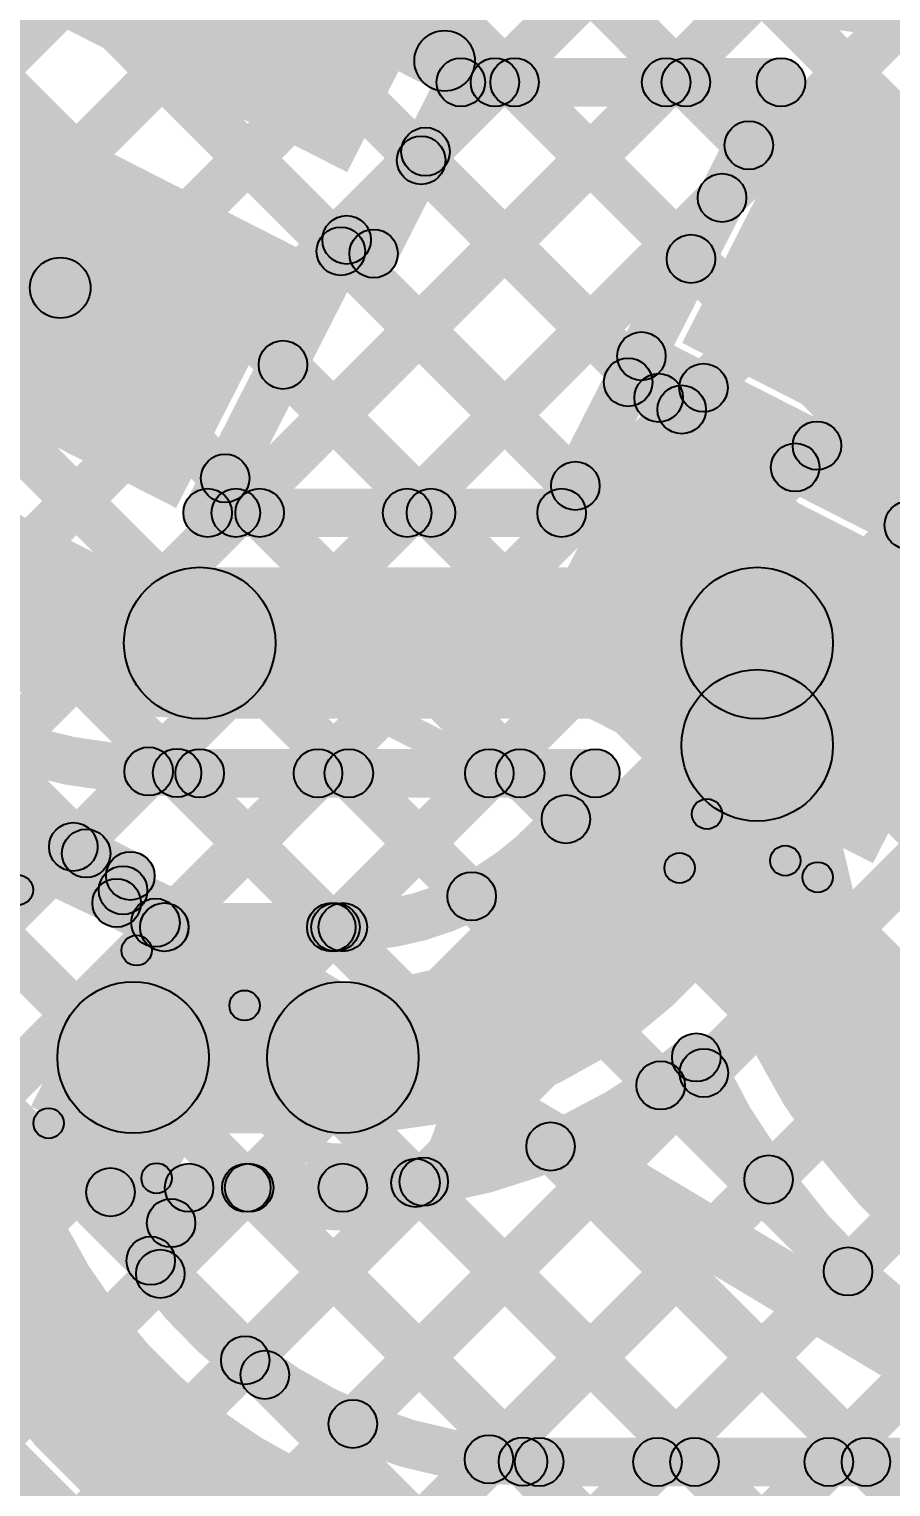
# Model space of a CAD drawing. Header units: millimetres. Extents: x -2.17 to 2.17, y -2.17 to 2.17.
# Drawn here: x 0.7448 to 0.8871, y 1.3601 to 1.6007 of the extents above; entities that cross this region are included whole.
import ezdxf

# ---------------------------------------------------------------- set-up
doc = ezdxf.new("R2010")
doc.units = ezdxf.units.MM
doc.header["$MEASUREMENT"] = 0
for name, color, linetype in [('BottomLayer', 5, 'Continuous'), ('Mechanical2', 216, 'Continuous'), ('TopLayer', 1, 'Continuous'), ('TopOverlay', 2, 'Continuous'), ('TopPaste', 8, 'Continuous'), ('TopSolder', 216, 'Continuous')]:
    doc.layers.add(name, color=color, linetype=linetype)

# ---------------------------------------------------------------- blocks, each defined once
blk = doc.blocks.new('WS2812B_M____160')
at = {"layer": 'TopLayer'}
for points in [[(-0.09409, 0.05079), (-0.03504, 0.05079), (-0.03504, 0.01142), (-0.09409, 0.01142)], [(0.03504, 0.05079), (0.09409, 0.05079), (0.09409, 0.01142), (0.03504, 0.01142)], [(-0.09409, -0.01142), (-0.03504, -0.01142), (-0.03504, -0.05079), (-0.09409, -0.05079)], [(0.03504, -0.01142), (0.09409, -0.01142), (0.09409, -0.05079), (0.03504, -0.05079)]]:
    blk.add_hatch(color=1, dxfattribs=at).paths.add_polyline_path(points)
at = {"layer": 'TopOverlay'}
h = blk.add_hatch(color=2, dxfattribs=at)
edge = h.paths.add_edge_path()
edge.add_arc((-0.07, 0.07), 0.0025, 0, 360)
h = blk.add_hatch(color=2, dxfattribs=at)
edge = h.paths.add_edge_path()
edge.add_arc((-0.07, 0.07), 0.0025, 0, 360)
for points in [[(0.07, 0.0725), (0.07, 0.0675), (-0.07, 0.0675), (-0.07, 0.0725)], [(-0.0725, 0.07), (-0.0675, 0.07), (-0.0675, 0.06), (-0.0725, 0.06)], [(0.07, -0.0675), (0.07, -0.0725), (-0.07, -0.0725), (-0.07, -0.0675)]]:
    blk.add_hatch(color=2, dxfattribs=at).paths.add_polyline_path(points)
h = blk.add_hatch(color=2, dxfattribs=at)
edge = h.paths.add_edge_path()
edge.add_arc((-0.091, 0.061), 0.0025, 0, 360)
h = blk.add_hatch(color=2, dxfattribs=at)
edge = h.paths.add_edge_path()
edge.add_arc((-0.085, 0.061), 0.0025, 0, 360)
h = blk.add_hatch(color=2, dxfattribs=at)
edge = h.paths.add_edge_path()
edge.add_arc((-0.07, 0.06), 0.0025, 0, 360)
at = {"layer": 'TopPaste'}
for points in [[(-0.09409, 0.05079), (-0.03504, 0.05079), (-0.03504, 0.01142), (-0.09409, 0.01142)], [(0.03504, 0.05079), (0.09409, 0.05079), (0.09409, 0.01142), (0.03504, 0.01142)], [(-0.09409, -0.01142), (-0.03504, -0.01142), (-0.03504, -0.05079), (-0.09409, -0.05079)], [(0.03504, -0.01142), (0.09409, -0.01142), (0.09409, -0.05079), (0.03504, -0.05079)]]:
    blk.add_hatch(color=8, dxfattribs=at).paths.add_polyline_path(points)
at = {"layer": 'TopSolder'}
for points in [[(-0.09809, 0.05479), (-0.03104, 0.05479), (-0.03104, 0.00742), (-0.09809, 0.00742)], [(0.03104, 0.05479), (0.09809, 0.05479), (0.09809, 0.00742), (0.03104, 0.00742)], [(-0.09809, -0.00742), (-0.03104, -0.00742), (-0.03104, -0.05479), (-0.09809, -0.05479)], [(0.03104, -0.00742), (0.09809, -0.00742), (0.09809, -0.05479), (0.03104, -0.05479)]]:
    blk.add_hatch(color=216, dxfattribs=at).paths.add_polyline_path(points)
at = {"layer": 'TopOverlay', "const_width": 0.005}
blk.add_lwpolyline([(-0.085, 0.061, 1), (-0.091, 0.061, 1)], format="xyb", close=True, dxfattribs=at)
at = {"layer": 'TopOverlay'}
for centre in [(-0.07, 0.07), (-0.07, 0.07), (-0.091, 0.061), (-0.085, 0.061), (-0.07, 0.06)]:
    blk.add_circle(centre, 0.0025, dxfattribs=at)
blk = doc.blocks.new('C__0402_335')
at = {"layer": 'TopLayer'}
for points in [[(-0.0275, -0.0125), (-0.0275, 0.0125), (-0.0095, 0.0125), (-0.0095, -0.0125)], [(0.0095, -0.0125), (0.0095, 0.0125), (0.0275, 0.0125), (0.0275, -0.0125)]]:
    blk.add_hatch(color=1, dxfattribs=at).paths.add_polyline_path(points)
at = {"layer": 'TopOverlay'}
h = blk.add_hatch(color=2, dxfattribs=at)
edge = h.paths.add_edge_path()
edge.add_arc((-0.031, 0.016), 0.0025, 0, 360)
h = blk.add_hatch(color=2, dxfattribs=at)
edge = h.paths.add_edge_path()
edge.add_arc((-0.031, 0.016), 0.0025, 0, 360)
for points in [[(-0.031, 0.0135), (-0.031, 0.0185), (-0.011, 0.0185), (-0.011, 0.0135)], [(0.011, 0.0135), (0.011, 0.0185), (0.031, 0.0185), (0.031, 0.0135)], [(-0.0285, -0.016), (-0.0335, -0.016), (-0.0335, 0.016), (-0.0285, 0.016)], [(0.0335, -0.016), (0.0285, -0.016), (0.0285, 0.016), (0.0335, 0.016)], [(-0.031, -0.0185), (-0.031, -0.0135), (-0.011, -0.0135), (-0.011, -0.0185)], [(0.011, -0.0185), (0.011, -0.0135), (0.031, -0.0135), (0.031, -0.0185)]]:
    blk.add_hatch(color=2, dxfattribs=at).paths.add_polyline_path(points)
h = blk.add_hatch(color=2, dxfattribs=at)
edge = h.paths.add_edge_path()
edge.add_arc((-0.011, 0.016), 0.0025, 0, 360)
h = blk.add_hatch(color=2, dxfattribs=at)
edge = h.paths.add_edge_path()
edge.add_arc((0.011, 0.016), 0.0025, 0, 360)
h = blk.add_hatch(color=2, dxfattribs=at)
edge = h.paths.add_edge_path()
edge.add_arc((0.031, 0.016), 0.0025, 0, 360)
h = blk.add_hatch(color=2, dxfattribs=at)
edge = h.paths.add_edge_path()
edge.add_arc((0.031, 0.016), 0.0025, 0, 360)
h = blk.add_hatch(color=2, dxfattribs=at)
edge = h.paths.add_edge_path()
edge.add_arc((-0.031, -0.016), 0.0025, 0, 360)
h = blk.add_hatch(color=2, dxfattribs=at)
edge = h.paths.add_edge_path()
edge.add_arc((-0.031, -0.016), 0.0025, 0, 360)
h = blk.add_hatch(color=2, dxfattribs=at)
edge = h.paths.add_edge_path()
edge.add_arc((-0.011, -0.016), 0.0025, 0, 360)
h = blk.add_hatch(color=2, dxfattribs=at)
edge = h.paths.add_edge_path()
edge.add_arc((0.011, -0.016), 0.0025, 0, 360)
h = blk.add_hatch(color=2, dxfattribs=at)
edge = h.paths.add_edge_path()
edge.add_arc((0.031, -0.016), 0.0025, 0, 360)
h = blk.add_hatch(color=2, dxfattribs=at)
edge = h.paths.add_edge_path()
edge.add_arc((0.031, -0.016), 0.0025, 0, 360)
at = {"layer": 'TopPaste'}
for points in [[(-0.0275, -0.0125), (-0.0275, 0.0125), (-0.0095, 0.0125), (-0.0095, -0.0125)], [(0.0095, -0.0125), (0.0095, 0.0125), (0.0275, 0.0125), (0.0275, -0.0125)]]:
    blk.add_hatch(color=8, dxfattribs=at).paths.add_polyline_path(points)
at = {"layer": 'TopSolder'}
for points in [[(-0.02986, -0.01486), (-0.02986, 0.01486), (-0.00714, 0.01486), (-0.00714, -0.01486)], [(0.00714, -0.01486), (0.00714, 0.01486), (0.02986, 0.01486), (0.02986, -0.01486)]]:
    blk.add_hatch(color=216, dxfattribs=at).paths.add_polyline_path(points)
at = {"layer": 'TopOverlay'}
for centre in [(-0.031, 0.016), (-0.031, 0.016), (-0.011, 0.016), (0.011, 0.016), (0.031, 0.016), (0.031, 0.016), (-0.031, -0.016), (-0.031, -0.016), (-0.011, -0.016), (0.011, -0.016), (0.031, -0.016), (0.031, -0.016)]:
    blk.add_circle(centre, 0.0025, dxfattribs=at)
blk = doc.blocks.new('C__0402_336')
at = {"layer": 'TopLayer'}
for points in [[(-0.0275, -0.0125), (-0.0275, 0.0125), (-0.0095, 0.0125), (-0.0095, -0.0125)], [(0.0095, -0.0125), (0.0095, 0.0125), (0.0275, 0.0125), (0.0275, -0.0125)]]:
    blk.add_hatch(color=1, dxfattribs=at).paths.add_polyline_path(points)
at = {"layer": 'TopOverlay'}
h = blk.add_hatch(color=2, dxfattribs=at)
edge = h.paths.add_edge_path()
edge.add_arc((-0.031, 0.016), 0.0025, 0, 360)
h = blk.add_hatch(color=2, dxfattribs=at)
edge = h.paths.add_edge_path()
edge.add_arc((-0.031, 0.016), 0.0025, 0, 360)
for points in [[(-0.031, 0.0135), (-0.031, 0.0185), (-0.011, 0.0185), (-0.011, 0.0135)], [(0.011, 0.0135), (0.011, 0.0185), (0.031, 0.0185), (0.031, 0.0135)], [(-0.0285, -0.016), (-0.0335, -0.016), (-0.0335, 0.016), (-0.0285, 0.016)], [(0.0335, -0.016), (0.0285, -0.016), (0.0285, 0.016), (0.0335, 0.016)], [(-0.031, -0.0185), (-0.031, -0.0135), (-0.011, -0.0135), (-0.011, -0.0185)], [(0.011, -0.0185), (0.011, -0.0135), (0.031, -0.0135), (0.031, -0.0185)]]:
    blk.add_hatch(color=2, dxfattribs=at).paths.add_polyline_path(points)
h = blk.add_hatch(color=2, dxfattribs=at)
edge = h.paths.add_edge_path()
edge.add_arc((-0.011, 0.016), 0.0025, 0, 360)
h = blk.add_hatch(color=2, dxfattribs=at)
edge = h.paths.add_edge_path()
edge.add_arc((0.011, 0.016), 0.0025, 0, 360)
h = blk.add_hatch(color=2, dxfattribs=at)
edge = h.paths.add_edge_path()
edge.add_arc((0.031, 0.016), 0.0025, 0, 360)
h = blk.add_hatch(color=2, dxfattribs=at)
edge = h.paths.add_edge_path()
edge.add_arc((0.031, 0.016), 0.0025, 0, 360)
h = blk.add_hatch(color=2, dxfattribs=at)
edge = h.paths.add_edge_path()
edge.add_arc((-0.031, -0.016), 0.0025, 0, 360)
h = blk.add_hatch(color=2, dxfattribs=at)
edge = h.paths.add_edge_path()
edge.add_arc((-0.031, -0.016), 0.0025, 0, 360)
h = blk.add_hatch(color=2, dxfattribs=at)
edge = h.paths.add_edge_path()
edge.add_arc((-0.011, -0.016), 0.0025, 0, 360)
h = blk.add_hatch(color=2, dxfattribs=at)
edge = h.paths.add_edge_path()
edge.add_arc((0.011, -0.016), 0.0025, 0, 360)
h = blk.add_hatch(color=2, dxfattribs=at)
edge = h.paths.add_edge_path()
edge.add_arc((0.031, -0.016), 0.0025, 0, 360)
h = blk.add_hatch(color=2, dxfattribs=at)
edge = h.paths.add_edge_path()
edge.add_arc((0.031, -0.016), 0.0025, 0, 360)
at = {"layer": 'TopPaste'}
for points in [[(-0.0275, -0.0125), (-0.0275, 0.0125), (-0.0095, 0.0125), (-0.0095, -0.0125)], [(0.0095, -0.0125), (0.0095, 0.0125), (0.0275, 0.0125), (0.0275, -0.0125)]]:
    blk.add_hatch(color=8, dxfattribs=at).paths.add_polyline_path(points)
at = {"layer": 'TopSolder'}
for points in [[(-0.02986, -0.01486), (-0.02986, 0.01486), (-0.00714, 0.01486), (-0.00714, -0.01486)], [(0.00714, -0.01486), (0.00714, 0.01486), (0.02986, 0.01486), (0.02986, -0.01486)]]:
    blk.add_hatch(color=216, dxfattribs=at).paths.add_polyline_path(points)
at = {"layer": 'TopOverlay'}
for centre in [(-0.031, 0.016), (-0.031, 0.016), (-0.011, 0.016), (0.011, 0.016), (0.031, 0.016), (0.031, 0.016), (-0.031, -0.016), (-0.031, -0.016), (-0.011, -0.016), (0.011, -0.016), (0.031, -0.016), (0.031, -0.016)]:
    blk.add_circle(centre, 0.0025, dxfattribs=at)

msp = doc.modelspace()

# ---------------------------------------------------------------- hatches: boundary and pattern name
at = {"layer": 'BottomLayer'}
for points in [[(0.04668, 2.05342), (0.05234, 2.05908), (1.5172, 0.59422), (1.51154, 0.58856)], [(0.07531, 2.05308), (0.08096, 2.05874), (1.54548, 0.59422), (1.53983, 0.58856)], [(0.10393, 2.05274), (0.10959, 2.0584), (1.57377, 0.59422), (1.56811, 0.58856)], [(0.13255, 2.0524), (0.13821, 2.05806), (1.60205, 0.59422), (1.59639, 0.58856)], [(0.16118, 2.05206), (0.16683, 2.05772), (1.63034, 0.59422), (1.62468, 0.58856)], [(0.1906, 2.05093), (0.19625, 2.05658), (1.65862, 0.59422), (1.65296, 0.58856)], [(0.22384, 2.04597), (0.2295, 2.05162), (1.6869, 0.59422), (1.68125, 0.58856)], [(0.25709, 2.04101), (0.26274, 2.04666), (1.71519, 0.59422), (1.70953, 0.58856)], [(0.29033, 2.03605), (0.29599, 2.0417), (1.74347, 0.59422), (1.73782, 0.58856)], [(0.32357, 2.03109), (0.32923, 2.03674), (1.77176, 0.59422), (1.7661, 0.58856)], [(0.35682, 2.02613), (0.36247, 2.03178), (1.80004, 0.59422), (1.79438, 0.58856)], [(0.39006, 2.02117), (0.39572, 2.02682), (1.82833, 0.59422), (1.82267, 0.58856)], [(0.42331, 2.01621), (0.42896, 2.02187), (1.85661, 0.59422), (1.85095, 0.58856)], [(0.45964, 2.00816), (0.4653, 2.01382), (1.88489, 0.59422), (1.87924, 0.58856)], [(-0.30604, 0.5434), (-0.3117, 0.54906), (0.96823, 1.82898), (0.97388, 1.82332)], [(-0.17292, 0.64824), (-0.17857, 0.65389), (0.98631, 1.81878), (0.99197, 1.81312)], [(-0.14392, 0.64895), (-0.14958, 0.6546), (1.00439, 1.80858), (1.01005, 1.80292)], [(-0.11564, 0.64895), (-0.1213, 0.6546), (1.02248, 1.79838), (1.02813, 1.79272)], [(-0.01738, 0.71893), (-0.02303, 0.72458), (1.04056, 1.78818), (1.04622, 1.78252)], [(0.01804, 0.72606), (0.01239, 0.73172), (1.05864, 1.77797), (1.0643, 1.77232)], [(0.04633, 0.72606), (0.04067, 0.73172), (1.07673, 1.76777), (1.08238, 1.76212)], [(0.07461, 0.72606), (0.06896, 0.73172), (1.09481, 1.75757), (1.10047, 1.75192)], [(0.1029, 0.72606), (0.09724, 0.73172), (1.11289, 1.74737), (1.11855, 1.74171)], [(0.13118, 0.72606), (0.12552, 0.73172), (1.12999, 1.73618), (1.13564, 1.73052)], [(0.15946, 0.72606), (0.15381, 0.73172), (1.14646, 1.72437), (1.15212, 1.71871)], [(0.18775, 0.72606), (0.18209, 0.73172), (1.16293, 1.71256), (1.16859, 1.7069)], [(0.46066, 0.97068), (0.455, 0.97634), (1.1794, 1.70075), (1.18506, 1.69509)], [(0.46951, 0.95125), (0.46385, 0.95691), (1.19588, 1.68893), (1.20153, 1.68328)]]:
    msp.add_hatch(color=5, dxfattribs=at).paths.add_polyline_path(points)
at = {"layer": 'TopLayer'}
for points in [[(0.69996, 1.64604), (0.70889, 1.65054), (0.75441, 1.56027), (0.74548, 1.55576)], [(0.77591, 1.60898), (0.78045, 1.6179), (0.81567, 1.59995), (0.81113, 1.59104)], [(0.81608, 1.58794), (0.81608, 1.59594), (0.86892, 1.59594), (0.86892, 1.58794)], [(0.78176, 1.51806), (0.7761, 1.52372), (0.84715, 1.59477), (0.85281, 1.58911)], [(0.80524, 1.56185), (0.79811, 1.56548), (0.81251, 1.59376), (0.81964, 1.59012)], [(0.81307, 1.57766), (0.80741, 1.58331), (0.81887, 1.59477), (0.82453, 1.58911)], [(0.82212, 1.58911), (0.82778, 1.59477), (0.8569, 1.56564), (0.85125, 1.55998)], [(0.84945, 1.54493), (0.84233, 1.54856), (0.86535, 1.59376), (0.87248, 1.59012)], [(0.8504, 1.58911), (0.85606, 1.59477), (0.86645, 1.58438), (0.86079, 1.57872)], [(0.8067, 1.57625), (0.81235, 1.58191), (0.85156, 1.5427), (0.8459, 1.53705)], [(0.81004, 1.51806), (0.80439, 1.52372), (0.85638, 1.57571), (0.86203, 1.57005)], [(0.7954, 1.56237), (0.79903, 1.5695), (0.80349, 1.56723), (0.79986, 1.5601)], [(0.77783, 1.51907), (0.7707, 1.52271), (0.79365, 1.56775), (0.80078, 1.56412)], [(0.79343, 1.56123), (0.79909, 1.56689), (0.83781, 1.52817), (0.83215, 1.52251)], [(0.84407, 1.54318), (0.84771, 1.55031), (0.89304, 1.52721), (0.88941, 1.52008)], [(0.78388, 1.54249), (0.78954, 1.54815), (0.81397, 1.52372), (0.80832, 1.51806)], [(0.84188, 1.53888), (0.84551, 1.546), (0.89596, 1.5203), (0.89233, 1.51317)], [(0.83628, 1.51907), (0.82915, 1.52271), (0.84013, 1.54426), (0.84726, 1.54062)], [(0.85537, 1.5351), (0.84971, 1.54076), (0.85331, 1.54435), (0.85896, 1.5387)], [(0.87411, 1.52556), (0.86845, 1.53121), (0.87204, 1.53481), (0.8777, 1.52915)], [(0.77434, 1.52376), (0.77999, 1.52941), (0.78569, 1.52372), (0.78003, 1.51806)], [(0.77427, 1.51689), (0.77427, 1.52489), (0.83271, 1.52489), (0.83271, 1.51689)], [(0.77296, 1.48689), (0.77296, 1.51189), (0.865, 1.51189), (0.865, 1.48689)], [(0.8775, 1.4825), (0.8525, 1.4825), (0.8525, 1.49939), (0.8775, 1.49939)], [(0.73123, 1.48201), (0.73688, 1.48767), (0.75704, 1.46751), (0.75139, 1.46185)], [(0.71872, 1.47828), (0.72235, 1.48541), (0.76334, 1.46452), (0.75971, 1.45739)], [(0.75492, 1.46294), (0.74926, 1.46859), (0.7617, 1.48103), (0.76736, 1.47538)], [(0.76994, 1.44967), (0.76428, 1.45533), (0.78967, 1.48072), (0.79533, 1.47506)], [(0.7664, 1.47512), (0.77206, 1.48078), (0.79752, 1.45532), (0.79186, 1.44966)], [(0.77296, 1.47389), (0.77296, 1.48189), (0.83828, 1.48189), (0.83828, 1.47389)], [(0.79821, 1.44966), (0.79256, 1.45532), (0.81796, 1.48072), (0.82361, 1.47506)], [(0.79475, 1.47506), (0.8004, 1.48072), (0.8207, 1.46042), (0.81504, 1.45476)], [(0.82303, 1.47506), (0.82869, 1.48072), (0.83624, 1.47316), (0.83059, 1.46751)], [(0.75139, 1.46185), (0.75704, 1.46751), (0.76314, 1.46141), (0.75748, 1.45576)], [(0.76282, 1.45469), (0.75569, 1.45832), (0.75796, 1.46277), (0.76509, 1.45914)], [(0.75748, 1.45576), (0.76314, 1.46141), (0.76848, 1.45607), (0.76283, 1.45041)], [(0.75744, 1.45294), (0.76107, 1.46007), (0.76894, 1.45605), (0.76531, 1.44893)], [(0.76713, 1.44849), (0.76713, 1.45649), (0.7966, 1.45649), (0.7966, 1.44849)], [(0.76197, 1.41849), (0.76197, 1.44349), (0.7966, 1.44349), (0.7966, 1.41849)], [(0.80108, 1.36768), (0.79542, 1.37333), (0.85336, 1.43127), (0.85902, 1.42561)], [(0.84624, 1.42356), (0.8519, 1.42922), (0.90384, 1.37728), (0.89818, 1.37163)], [(0.82806, 1.41346), (0.83372, 1.41912), (0.88578, 1.36706), (0.88012, 1.36141)], [(0.75641, 1.4052), (0.76005, 1.41233), (0.77006, 1.40723), (0.76643, 1.4001)], [(0.76929, 1.39246), (0.76363, 1.39811), (0.77784, 1.41232), (0.7835, 1.40666)], [(0.77121, 1.40549), (0.77121, 1.41349), (0.7966, 1.41349), (0.7966, 1.40549)], [(0.78331, 1.37819), (0.77766, 1.38385), (0.80712, 1.41332), (0.81278, 1.40766)], [(0.77829, 1.40666), (0.78395, 1.41232), (0.82916, 1.36711), (0.8235, 1.36145)], [(0.80577, 1.40747), (0.81143, 1.41312), (0.85749, 1.36706), (0.85183, 1.36141)], [(0.82353, 1.36185), (0.81788, 1.3675), (0.86405, 1.41367), (0.86971, 1.40802)], [(0.77181, 1.40185), (0.76468, 1.40548), (0.76765, 1.41131), (0.77478, 1.40767)], [(0.76205, 1.39462), (0.7677, 1.40028), (0.78655, 1.38144), (0.78089, 1.37578)], [(0.85138, 1.36141), (0.84572, 1.36706), (0.87717, 1.39851), (0.88283, 1.39285)], [(0.87966, 1.36141), (0.87401, 1.36706), (0.89264, 1.38569), (0.89829, 1.38004)], [(0.829, 1.36023), (0.829, 1.36823), (0.89412, 1.36823), (0.89412, 1.36023)]]:
    msp.add_hatch(color=1, dxfattribs=at).paths.add_polyline_path(points)
h = msp.add_hatch(color=1, dxfattribs=at)
edge = h.paths.add_edge_path()
edge.add_arc((0.8134, 1.59549), 0.005, 0, 360)
h = msp.add_hatch(color=1, dxfattribs=at)
edge = h.paths.add_edge_path()
edge.add_arc((0.81608, 1.59194), 0.004, 0, 360)
h = msp.add_hatch(color=1, dxfattribs=at)
edge = h.paths.add_edge_path()
edge.add_arc((0.81608, 1.59194), 0.004, 0, 360)
h = msp.add_hatch(color=1, dxfattribs=at)
edge = h.paths.add_edge_path()
edge.add_arc((0.8217, 1.59194), 0.004, 0, 360)
h = msp.add_hatch(color=1, dxfattribs=at)
edge = h.paths.add_edge_path()
edge.add_arc((0.82495, 1.59194), 0.004, 0, 360)
h = msp.add_hatch(color=1, dxfattribs=at)
edge = h.paths.add_edge_path()
edge.add_arc((0.84998, 1.59194), 0.004, 0, 360)
h = msp.add_hatch(color=1, dxfattribs=at)
edge = h.paths.add_edge_path()
edge.add_arc((0.85323, 1.59194), 0.004, 0, 360)
h = msp.add_hatch(color=1, dxfattribs=at)
edge = h.paths.add_edge_path()
edge.add_arc((0.86892, 1.59194), 0.004, 0, 360)
h = msp.add_hatch(color=1, dxfattribs=at)
edge = h.paths.add_edge_path()
edge.add_arc((0.86892, 1.59194), 0.004, 0, 360)
h = msp.add_hatch(color=1, dxfattribs=at)
edge = h.paths.add_edge_path()
edge.add_arc((0.86362, 1.58155), 0.004, 0, 360)
h = msp.add_hatch(color=1, dxfattribs=at)
edge = h.paths.add_edge_path()
edge.add_arc((0.81024, 1.58049), 0.004, 0, 360)
h = msp.add_hatch(color=1, dxfattribs=at)
edge = h.paths.add_edge_path()
edge.add_arc((0.80953, 1.57908), 0.004, 0, 360)
h = msp.add_hatch(color=1, dxfattribs=at)
edge = h.paths.add_edge_path()
edge.add_arc((0.8592, 1.57288), 0.004, 0, 360)
h = msp.add_hatch(color=1, dxfattribs=at)
edge = h.paths.add_edge_path()
edge.add_arc((0.79722, 1.56594), 0.004, 0, 360)
h = msp.add_hatch(color=1, dxfattribs=at)
edge = h.paths.add_edge_path()
edge.add_arc((0.79722, 1.56594), 0.004, 0, 360)
h = msp.add_hatch(color=1, dxfattribs=at)
edge = h.paths.add_edge_path()
edge.add_arc((0.79626, 1.56406), 0.004, 0, 360)
h = msp.add_hatch(color=1, dxfattribs=at)
edge = h.paths.add_edge_path()
edge.add_arc((0.80167, 1.56367), 0.004, 0, 360)
h = msp.add_hatch(color=1, dxfattribs=at)
edge = h.paths.add_edge_path()
edge.add_arc((0.80167, 1.56367), 0.004, 0, 360)
h = msp.add_hatch(color=1, dxfattribs=at)
edge = h.paths.add_edge_path()
edge.add_arc((0.85407, 1.56281), 0.004, 0, 360)
h = msp.add_hatch(color=1, dxfattribs=at)
edge = h.paths.add_edge_path()
edge.add_arc((0.74994, 1.55802), 0.005, 0, 360)
h = msp.add_hatch(color=1, dxfattribs=at)
edge = h.paths.add_edge_path()
edge.add_arc((0.84589, 1.54675), 0.004, 0, 360)
h = msp.add_hatch(color=1, dxfattribs=at)
edge = h.paths.add_edge_path()
edge.add_arc((0.84589, 1.54675), 0.004, 0, 360)
h = msp.add_hatch(color=1, dxfattribs=at)
edge = h.paths.add_edge_path()
edge.add_arc((0.78671, 1.54532), 0.004, 0, 360)
h = msp.add_hatch(color=1, dxfattribs=at)
edge = h.paths.add_edge_path()
edge.add_arc((0.84369, 1.54244), 0.004, 0, 360)
h = msp.add_hatch(color=1, dxfattribs=at)
edge = h.paths.add_edge_path()
edge.add_arc((0.84369, 1.54244), 0.004, 0, 360)
h = msp.add_hatch(color=1, dxfattribs=at)
edge = h.paths.add_edge_path()
edge.add_arc((0.85614, 1.54153), 0.004, 0, 360)
h = msp.add_hatch(color=1, dxfattribs=at)
edge = h.paths.add_edge_path()
edge.add_arc((0.84873, 1.53987), 0.004, 0, 360)
h = msp.add_hatch(color=1, dxfattribs=at)
edge = h.paths.add_edge_path()
edge.add_arc((0.85254, 1.53793), 0.004, 0, 360)
h = msp.add_hatch(color=1, dxfattribs=at)
edge = h.paths.add_edge_path()
edge.add_arc((0.87487, 1.53198), 0.004, 0, 360)
h = msp.add_hatch(color=1, dxfattribs=at)
edge = h.paths.add_edge_path()
edge.add_arc((0.77717, 1.52658), 0.004, 0, 360)
h = msp.add_hatch(color=1, dxfattribs=at)
edge = h.paths.add_edge_path()
edge.add_arc((0.87128, 1.52838), 0.004, 0, 360)
h = msp.add_hatch(color=1, dxfattribs=at)
edge = h.paths.add_edge_path()
edge.add_arc((0.83498, 1.52534), 0.004, 0, 360)
h = msp.add_hatch(color=1, dxfattribs=at)
edge = h.paths.add_edge_path()
edge.add_arc((0.77427, 1.52089), 0.004, 0, 360)
h = msp.add_hatch(color=1, dxfattribs=at)
edge = h.paths.add_edge_path()
edge.add_arc((0.77427, 1.52089), 0.004, 0, 360)
h = msp.add_hatch(color=1, dxfattribs=at)
edge = h.paths.add_edge_path()
edge.add_arc((0.77893, 1.52089), 0.004, 0, 360)
h = msp.add_hatch(color=1, dxfattribs=at)
edge = h.paths.add_edge_path()
edge.add_arc((0.78286, 1.52089), 0.004, 0, 360)
h = msp.add_hatch(color=1, dxfattribs=at)
edge = h.paths.add_edge_path()
edge.add_arc((0.80722, 1.52089), 0.004, 0, 360)
h = msp.add_hatch(color=1, dxfattribs=at)
edge = h.paths.add_edge_path()
edge.add_arc((0.81114, 1.52089), 0.004, 0, 360)
h = msp.add_hatch(color=1, dxfattribs=at)
edge = h.paths.add_edge_path()
edge.add_arc((0.83271, 1.52089), 0.004, 0, 360)
h = msp.add_hatch(color=1, dxfattribs=at)
edge = h.paths.add_edge_path()
edge.add_arc((0.83271, 1.52089), 0.004, 0, 360)
h = msp.add_hatch(color=1, dxfattribs=at)
edge = h.paths.add_edge_path()
edge.add_arc((0.89002, 1.51884), 0.004, 0, 360)
h = msp.add_hatch(color=1, dxfattribs=at)
edge = h.paths.add_edge_path()
edge.add_arc((0.77296, 1.49939), 0.0125, 0, 360)
h = msp.add_hatch(color=1, dxfattribs=at)
edge = h.paths.add_edge_path()
edge.add_arc((0.77296, 1.49939), 0.0125, 0, 360)
h = msp.add_hatch(color=1, dxfattribs=at)
edge = h.paths.add_edge_path()
edge.add_arc((0.865, 1.49939), 0.0125, 0, 360)
h = msp.add_hatch(color=1, dxfattribs=at)
edge = h.paths.add_edge_path()
edge.add_arc((0.865, 1.49939), 0.0125, 0, 360)
h = msp.add_hatch(color=1, dxfattribs=at)
edge = h.paths.add_edge_path()
edge.add_arc((0.865, 1.49939), 0.0125, 0, 360)
h = msp.add_hatch(color=1, dxfattribs=at)
edge = h.paths.add_edge_path()
edge.add_arc((0.865, 1.4825), 0.0125, 0, 360)
h = msp.add_hatch(color=1, dxfattribs=at)
edge = h.paths.add_edge_path()
edge.add_arc((0.865, 1.4825), 0.0125, 0, 360)
h = msp.add_hatch(color=1, dxfattribs=at)
edge = h.paths.add_edge_path()
edge.add_arc((0.76453, 1.47821), 0.004, 0, 360)
h = msp.add_hatch(color=1, dxfattribs=at)
edge = h.paths.add_edge_path()
edge.add_arc((0.76923, 1.47795), 0.004, 0, 360)
h = msp.add_hatch(color=1, dxfattribs=at)
edge = h.paths.add_edge_path()
edge.add_arc((0.77296, 1.47789), 0.004, 0, 360)
h = msp.add_hatch(color=1, dxfattribs=at)
edge = h.paths.add_edge_path()
edge.add_arc((0.77296, 1.47789), 0.004, 0, 360)
h = msp.add_hatch(color=1, dxfattribs=at)
edge = h.paths.add_edge_path()
edge.add_arc((0.7925, 1.47789), 0.004, 0, 360)
h = msp.add_hatch(color=1, dxfattribs=at)
edge = h.paths.add_edge_path()
edge.add_arc((0.79758, 1.47789), 0.004, 0, 360)
h = msp.add_hatch(color=1, dxfattribs=at)
edge = h.paths.add_edge_path()
edge.add_arc((0.82078, 1.47789), 0.004, 0, 360)
h = msp.add_hatch(color=1, dxfattribs=at)
edge = h.paths.add_edge_path()
edge.add_arc((0.82586, 1.47789), 0.004, 0, 360)
h = msp.add_hatch(color=1, dxfattribs=at)
edge = h.paths.add_edge_path()
edge.add_arc((0.83828, 1.47789), 0.004, 0, 360)
h = msp.add_hatch(color=1, dxfattribs=at)
edge = h.paths.add_edge_path()
edge.add_arc((0.83828, 1.47789), 0.004, 0, 360)
h = msp.add_hatch(color=1, dxfattribs=at)
edge = h.paths.add_edge_path()
edge.add_arc((0.83342, 1.47033), 0.004, 0, 360)
h = msp.add_hatch(color=1, dxfattribs=at)
edge = h.paths.add_edge_path()
edge.add_arc((0.75209, 1.46576), 0.004, 0, 360)
h = msp.add_hatch(color=1, dxfattribs=at)
edge = h.paths.add_edge_path()
edge.add_arc((0.75422, 1.46468), 0.004, 0, 360)
h = msp.add_hatch(color=1, dxfattribs=at)
edge = h.paths.add_edge_path()
edge.add_arc((0.75422, 1.46468), 0.004, 0, 360)
h = msp.add_hatch(color=1, dxfattribs=at)
edge = h.paths.add_edge_path()
edge.add_arc((0.76152, 1.46096), 0.004, 0, 360)
h = msp.add_hatch(color=1, dxfattribs=at)
edge = h.paths.add_edge_path()
edge.add_arc((0.76152, 1.46096), 0.004, 0, 360)
h = msp.add_hatch(color=1, dxfattribs=at)
edge = h.paths.add_edge_path()
edge.add_arc((0.75925, 1.4565), 0.004, 0, 360)
h = msp.add_hatch(color=1, dxfattribs=at)
edge = h.paths.add_edge_path()
edge.add_arc((0.75925, 1.4565), 0.004, 0, 360)
h = msp.add_hatch(color=1, dxfattribs=at)
edge = h.paths.add_edge_path()
edge.add_arc((0.76031, 1.45858), 0.004, 0, 360)
h = msp.add_hatch(color=1, dxfattribs=at)
edge = h.paths.add_edge_path()
edge.add_arc((0.76031, 1.45858), 0.004, 0, 360)
h = msp.add_hatch(color=1, dxfattribs=at)
edge = h.paths.add_edge_path()
edge.add_arc((0.81787, 1.45759), 0.004, 0, 360)
h = msp.add_hatch(color=1, dxfattribs=at)
edge = h.paths.add_edge_path()
edge.add_arc((0.76566, 1.45324), 0.004, 0, 360)
h = msp.add_hatch(color=1, dxfattribs=at)
edge = h.paths.add_edge_path()
edge.add_arc((0.76711, 1.4525), 0.004, 0, 360)
h = msp.add_hatch(color=1, dxfattribs=at)
edge = h.paths.add_edge_path()
edge.add_arc((0.76713, 1.45249), 0.004, 0, 360)
h = msp.add_hatch(color=1, dxfattribs=at)
edge = h.paths.add_edge_path()
edge.add_arc((0.76713, 1.45249), 0.004, 0, 360)
h = msp.add_hatch(color=1, dxfattribs=at)
edge = h.paths.add_edge_path()
edge.add_arc((0.79469, 1.45249), 0.004, 0, 360)
h = msp.add_hatch(color=1, dxfattribs=at)
edge = h.paths.add_edge_path()
edge.add_arc((0.79538, 1.45249), 0.004, 0, 360)
h = msp.add_hatch(color=1, dxfattribs=at)
edge = h.paths.add_edge_path()
edge.add_arc((0.7966, 1.45249), 0.004, 0, 360)
h = msp.add_hatch(color=1, dxfattribs=at)
edge = h.paths.add_edge_path()
edge.add_arc((0.7966, 1.45249), 0.004, 0, 360)
h = msp.add_hatch(color=1, dxfattribs=at)
edge = h.paths.add_edge_path()
edge.add_arc((0.76197, 1.43099), 0.0125, 0, 360)
h = msp.add_hatch(color=1, dxfattribs=at)
edge = h.paths.add_edge_path()
edge.add_arc((0.7966, 1.43099), 0.0125, 0, 360)
h = msp.add_hatch(color=1, dxfattribs=at)
edge = h.paths.add_edge_path()
edge.add_arc((0.7966, 1.43099), 0.0125, 0, 360)
h = msp.add_hatch(color=1, dxfattribs=at)
edge = h.paths.add_edge_path()
edge.add_arc((0.85495, 1.431), 0.004, 0, 360)
h = msp.add_hatch(color=1, dxfattribs=at)
edge = h.paths.add_edge_path()
edge.add_arc((0.85495, 1.431), 0.004, 0, 360)
h = msp.add_hatch(color=1, dxfattribs=at)
edge = h.paths.add_edge_path()
edge.add_arc((0.85619, 1.42844), 0.004, 0, 360)
h = msp.add_hatch(color=1, dxfattribs=at)
edge = h.paths.add_edge_path()
edge.add_arc((0.84907, 1.42639), 0.004, 0, 360)
h = msp.add_hatch(color=1, dxfattribs=at)
edge = h.paths.add_edge_path()
edge.add_arc((0.83089, 1.41629), 0.004, 0, 360)
h = msp.add_hatch(color=1, dxfattribs=at)
edge = h.paths.add_edge_path()
edge.add_arc((0.86688, 1.41085), 0.004, 0, 360)
h = msp.add_hatch(color=1, dxfattribs=at)
edge = h.paths.add_edge_path()
edge.add_arc((0.75823, 1.40876), 0.004, 0, 360)
h = msp.add_hatch(color=1, dxfattribs=at)
edge = h.paths.add_edge_path()
edge.add_arc((0.75823, 1.40876), 0.004, 0, 360)
h = msp.add_hatch(color=1, dxfattribs=at)
edge = h.paths.add_edge_path()
edge.add_arc((0.77121, 1.40949), 0.004, 0, 360)
h = msp.add_hatch(color=1, dxfattribs=at)
edge = h.paths.add_edge_path()
edge.add_arc((0.77121, 1.40949), 0.004, 0, 360)
h = msp.add_hatch(color=1, dxfattribs=at)
edge = h.paths.add_edge_path()
edge.add_arc((0.78067, 1.40949), 0.004, 0, 360)
h = msp.add_hatch(color=1, dxfattribs=at)
edge = h.paths.add_edge_path()
edge.add_arc((0.78112, 1.40949), 0.004, 0, 360)
h = msp.add_hatch(color=1, dxfattribs=at)
edge = h.paths.add_edge_path()
edge.add_arc((0.7966, 1.40949), 0.004, 0, 360)
h = msp.add_hatch(color=1, dxfattribs=at)
edge = h.paths.add_edge_path()
edge.add_arc((0.7966, 1.40949), 0.004, 0, 360)
h = msp.add_hatch(color=1, dxfattribs=at)
edge = h.paths.add_edge_path()
edge.add_arc((0.8086, 1.4103), 0.004, 0, 360)
h = msp.add_hatch(color=1, dxfattribs=at)
edge = h.paths.add_edge_path()
edge.add_arc((0.80995, 1.41049), 0.004, 0, 360)
h = msp.add_hatch(color=1, dxfattribs=at)
edge = h.paths.add_edge_path()
edge.add_arc((0.76824, 1.40366), 0.004, 0, 360)
h = msp.add_hatch(color=1, dxfattribs=at)
edge = h.paths.add_edge_path()
edge.add_arc((0.76824, 1.40366), 0.004, 0, 360)
h = msp.add_hatch(color=1, dxfattribs=at)
edge = h.paths.add_edge_path()
edge.add_arc((0.76488, 1.39745), 0.004, 0, 360)
h = msp.add_hatch(color=1, dxfattribs=at)
edge = h.paths.add_edge_path()
edge.add_arc((0.76646, 1.39528), 0.004, 0, 360)
h = msp.add_hatch(color=1, dxfattribs=at)
edge = h.paths.add_edge_path()
edge.add_arc((0.88, 1.39568), 0.004, 0, 360)
h = msp.add_hatch(color=1, dxfattribs=at)
edge = h.paths.add_edge_path()
edge.add_arc((0.78048, 1.38102), 0.004, 0, 360)
h = msp.add_hatch(color=1, dxfattribs=at)
edge = h.paths.add_edge_path()
edge.add_arc((0.78372, 1.37861), 0.004, 0, 360)
h = msp.add_hatch(color=1, dxfattribs=at)
edge = h.paths.add_edge_path()
edge.add_arc((0.79825, 1.37051), 0.004, 0, 360)
h = msp.add_hatch(color=1, dxfattribs=at)
edge = h.paths.add_edge_path()
edge.add_arc((0.82071, 1.36467), 0.004, 0, 360)
h = msp.add_hatch(color=1, dxfattribs=at)
edge = h.paths.add_edge_path()
edge.add_arc((0.82633, 1.36428), 0.004, 0, 360)
h = msp.add_hatch(color=1, dxfattribs=at)
edge = h.paths.add_edge_path()
edge.add_arc((0.829, 1.36423), 0.004, 0, 360)
h = msp.add_hatch(color=1, dxfattribs=at)
edge = h.paths.add_edge_path()
edge.add_arc((0.829, 1.36423), 0.004, 0, 360)
h = msp.add_hatch(color=1, dxfattribs=at)
edge = h.paths.add_edge_path()
edge.add_arc((0.84855, 1.36423), 0.004, 0, 360)
h = msp.add_hatch(color=1, dxfattribs=at)
edge = h.paths.add_edge_path()
edge.add_arc((0.85466, 1.36423), 0.004, 0, 360)
h = msp.add_hatch(color=1, dxfattribs=at)
edge = h.paths.add_edge_path()
edge.add_arc((0.87683, 1.36423), 0.004, 0, 360)
h = msp.add_hatch(color=1, dxfattribs=at)
edge = h.paths.add_edge_path()
edge.add_arc((0.88295, 1.36423), 0.004, 0, 360)

# ---------------------------------------------------------------- linework, layer by layer
at = {"layer": 'Mechanical2', "const_width": 0.01}
for points in [[(2.16535, 0.001, 1), (-2.16535, 0.001, 1)], [(2.08135, -0.01, 1), (-2.04935, -0.01, 1)], [(1.84055, 0.001, 1), (-1.84055, 0.001, 1)], [(1.6437, 0.001, 1), (-1.6437, 0.001, 1)], [(1.50394, 0, 1), (-1.50394, 0, 1)]]:
    msp.add_lwpolyline(points, format="xyb", close=True, dxfattribs=at)
at = {"layer": 'TopLayer'}
for points, const_width in [([(0.87037, 1.63494, -0.366335), (0.9902, 1.53354)], 0.008), ([(0.87037, 1.61344, -0.414214), (0.97037, 1.51344)], 0.025), ([(0.77296, 1.49939, -0.414214), (0.68213, 1.59021)], 0.025), ([(0.77296, 1.47789, -0.244629), (0.68096, 1.52576)], 0.008), ([(0.865, 1.49939, -0.414214), (0.7966, 1.43099)], 0.025), ([(0.965, 1.3825, -0.414214), (0.865, 1.4825)], 0.025), ([(0.83828, 1.47789, -0.280682), (0.7966, 1.45249)], 0.008), ([(0.829, 1.34273, -0.414214), (0.729, 1.44273)], 0.025), ([(0.85495, 1.431, -0.178454), (0.7966, 1.40949)], 0.008), ([(0.965, 1.361, -0.291107), (0.85495, 1.431)], 0.008), ([(0.829, 1.32123, -0.36302), (0.70942, 1.42123)], 0.008), ([(0.829, 1.36423, -0.288438), (0.75823, 1.40876)], 0.008)]:
    msp.add_lwpolyline(points, format="xyb", dxfattribs=dict(at, const_width=const_width))
for centre, radius in [((0.8134, 1.59549), 0.005), ((0.81608, 1.59194), 0.004), ((0.81608, 1.59194), 0.004), ((0.8217, 1.59194), 0.004), ((0.82495, 1.59194), 0.004), ((0.84998, 1.59194), 0.004), ((0.85323, 1.59194), 0.004), ((0.86892, 1.59194), 0.004), ((0.86892, 1.59194), 0.004), ((0.86362, 1.58155), 0.004), ((0.81024, 1.58049), 0.004), ((0.80953, 1.57908), 0.004), ((0.8592, 1.57288), 0.004), ((0.79722, 1.56594), 0.004), ((0.79722, 1.56594), 0.004), ((0.79626, 1.56406), 0.004), ((0.80167, 1.56367), 0.004), ((0.80167, 1.56367), 0.004), ((0.85407, 1.56281), 0.004), ((0.74994, 1.55802), 0.005), ((0.84589, 1.54675), 0.004), ((0.84589, 1.54675), 0.004), ((0.78671, 1.54532), 0.004), ((0.84369, 1.54244), 0.004), ((0.84369, 1.54244), 0.004), ((0.85614, 1.54153), 0.004), ((0.84873, 1.53987), 0.004), ((0.85254, 1.53793), 0.004), ((0.87487, 1.53198), 0.004), ((0.77717, 1.52658), 0.004), ((0.87128, 1.52838), 0.004), ((0.83498, 1.52534), 0.004), ((0.77427, 1.52089), 0.004), ((0.77427, 1.52089), 0.004), ((0.77893, 1.52089), 0.004), ((0.78286, 1.52089), 0.004), ((0.80722, 1.52089), 0.004), ((0.81114, 1.52089), 0.004), ((0.83271, 1.52089), 0.004), ((0.83271, 1.52089), 0.004), ((0.89002, 1.51884), 0.004), ((0.77296, 1.49939), 0.0125), ((0.77296, 1.49939), 0.0125), ((0.865, 1.49939), 0.0125), ((0.865, 1.49939), 0.0125), ((0.865, 1.49939), 0.0125), ((0.865, 1.4825), 0.0125), ((0.865, 1.4825), 0.0125), ((0.76453, 1.47821), 0.004), ((0.76923, 1.47795), 0.004), ((0.77296, 1.47789), 0.004), ((0.77296, 1.47789), 0.004), ((0.7925, 1.47789), 0.004), ((0.79758, 1.47789), 0.004), ((0.82078, 1.47789), 0.004), ((0.82586, 1.47789), 0.004), ((0.83828, 1.47789), 0.004), ((0.83828, 1.47789), 0.004), ((0.83342, 1.47033), 0.004), ((0.75209, 1.46576), 0.004), ((0.75422, 1.46468), 0.004), ((0.75422, 1.46468), 0.004), ((0.76152, 1.46096), 0.004), ((0.76152, 1.46096), 0.004), ((0.75925, 1.4565), 0.004), ((0.75925, 1.4565), 0.004), ((0.76031, 1.45858), 0.004), ((0.76031, 1.45858), 0.004), ((0.81787, 1.45759), 0.004), ((0.76566, 1.45324), 0.004), ((0.76711, 1.4525), 0.004), ((0.76713, 1.45249), 0.004), ((0.76713, 1.45249), 0.004), ((0.79469, 1.45249), 0.004), ((0.79538, 1.45249), 0.004), ((0.7966, 1.45249), 0.004), ((0.7966, 1.45249), 0.004), ((0.76197, 1.43099), 0.0125), ((0.7966, 1.43099), 0.0125), ((0.7966, 1.43099), 0.0125), ((0.85495, 1.431), 0.004), ((0.85495, 1.431), 0.004), ((0.85619, 1.42844), 0.004), ((0.84907, 1.42639), 0.004), ((0.83089, 1.41629), 0.004), ((0.86688, 1.41085), 0.004), ((0.75823, 1.40876), 0.004), ((0.75823, 1.40876), 0.004), ((0.77121, 1.40949), 0.004), ((0.77121, 1.40949), 0.004), ((0.78067, 1.40949), 0.004), ((0.78112, 1.40949), 0.004), ((0.7966, 1.40949), 0.004), ((0.7966, 1.40949), 0.004), ((0.8086, 1.4103), 0.004), ((0.80995, 1.41049), 0.004), ((0.76824, 1.40366), 0.004), ((0.76824, 1.40366), 0.004), ((0.76488, 1.39745), 0.004), ((0.76646, 1.39528), 0.004), ((0.88, 1.39568), 0.004), ((0.78048, 1.38102), 0.004), ((0.78372, 1.37861), 0.004), ((0.79825, 1.37051), 0.004), ((0.82071, 1.36467), 0.004), ((0.82633, 1.36428), 0.004), ((0.829, 1.36423), 0.004), ((0.829, 1.36423), 0.004), ((0.84855, 1.36423), 0.004), ((0.85466, 1.36423), 0.004), ((0.87683, 1.36423), 0.004), ((0.88295, 1.36423), 0.004)]:
    msp.add_circle(centre, radius, dxfattribs=at)

# ---------------------------------------------------------------- block references
for name, p, rotation in [('WS2812B_M____160', (0.82159, 1.55641), 153), ('C__0402_336', (0.74548, 1.43939), 333), ('C__0402_335', (0.92269, 1.33239), 326.0000000000001)]:
    msp.add_blockref(name, p, dxfattribs=dict(rotation=rotation))

# ---------------------------------------------------------------- texts
at = {"layer": 'TopOverlay'}
msp.add_text('@', height=0.04, rotation=63, dxfattribs=at).set_placement((0.795, 1.39539))

doc.saveas('drawing.dxf')
